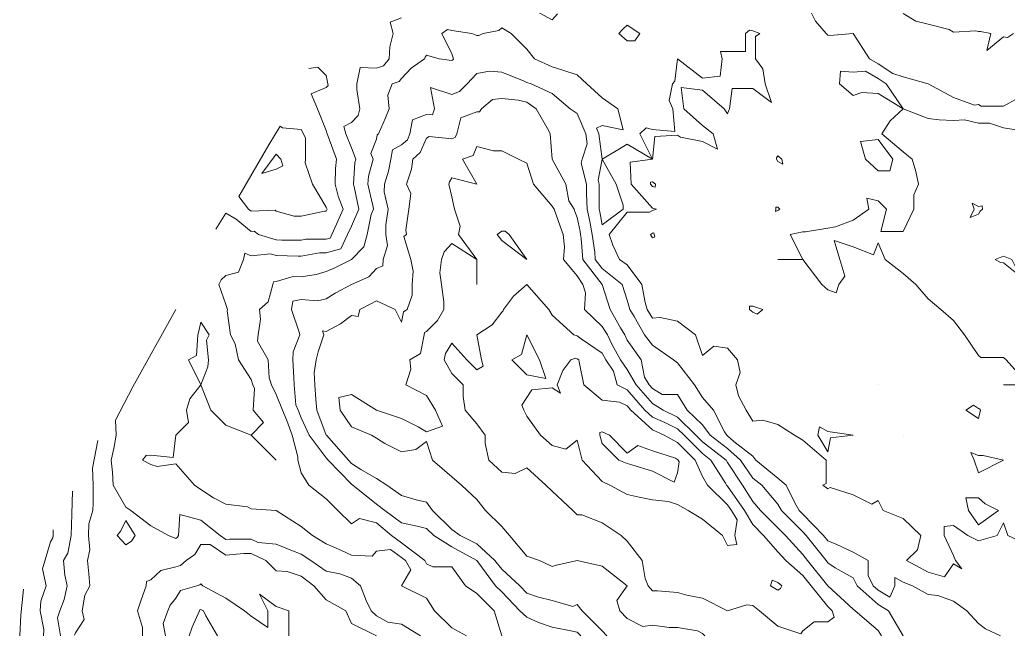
# Model space of a CAD drawing. Extents: x 532589 to 538856, y 6045658 to 6049082.
# Drawn here: x 535290 to 536075, y 6047909 to 6048396 of the extents above; entities that cross this region are included whole.
import ezdxf

# ---------------------------------------------------------------- set-up
doc = ezdxf.new("R2010")
doc.units = 0
doc.header["$LTSCALE"] = 5
doc.layers.add('C-TOPO-MAJR', color=7, linetype='Continuous', lineweight=15, true_color=0xd3aa5f)
doc.layers.add('C-TOPO-MINR', color=7, linetype='Continuous', lineweight=13, true_color=0xe9d5af)

msp = doc.modelspace()

# ---------------------------------------------------------------- linework, layer by layer
at = {"layer": 'C-TOPO-MAJR', "color": 9, "true_color": 0xbfbfbf, "flags": 128}
for points, elevation in [([(535717.066, 6048400.643), (535712.738, 6048395.922), (535696.151, 6048404.97)], 4275), ([(536082.369, 6048333.965), (536071.088, 6048327.435), (536053.277, 6048327.435), (536051.18, 6048328.959), (536048.114, 6048328.403), (536031.272, 6048334.298), (536011.363, 6048345.245), (535991.455, 6048350.774), (535983.161, 6048353.539), (535971.547, 6048361.055), (535964.578, 6048365.154), (535951.638, 6048385.062), (535933.153, 6048383.639), (535931.73, 6048383.734), (535930.197, 6048385.062), (535921.776, 6048395.016), (535916.799, 6048404.97)], 4275), ([(535593.288, 6048397.499), (535584.24, 6048394.11), (535586.652, 6048385.062), (535583.855, 6048374.587), (535583.334, 6048365.154), (535578.981, 6048359.553), (535573.38, 6048357.688), (535560.397, 6048358.229), (535557.661, 6048345.245), (535557.894, 6048340.824), (535560.108, 6048325.337), (535558.832, 6048319.977), (535553.472, 6048314.617), (535547.5, 6048311.401), (535549.048, 6048305.429), (535553.472, 6048294.569), (535556.904, 6048285.521), (535556.161, 6048282.831), (535555.18, 6048265.612), (535555.686, 6048263.398), (535559.326, 6048245.704), (535553.472, 6048232.432), (535550.362, 6048225.796), (535545, 6048214.359), (535533.563, 6048211.267), (535528.184, 6048211.267), (535513.655, 6048208.455), (535511.088, 6048208.455), (535493.747, 6048208.997), (535489.223, 6048210.411), (535473.838, 6048208.876), (535468.859, 6048210.867), (535467.862, 6048205.887), (535463.884, 6048195.933), (535453.93, 6048193.215), (535450.139, 6048189.77), (535448.243, 6048185.979), (535453.93, 6048170.057), (535455.037, 6048166.071), (535454.979, 6048165.022), (535457.548, 6048146.162), (535461.167, 6048138.926), (535463.884, 6048126.254), (535473.838, 6048110.773), (535475.315, 6048106.346), (535476.685, 6048103.499), (535475.371, 6048086.437), (535483.793, 6048076.483), (535473.838, 6048066.529), (535493.747, 6048046.621), (535473.838, 6048066.529), (535453.93, 6048074.49), (535441.983, 6048086.437), (535434.022, 6048106.346), (535439.454, 6048120.821), (535439.998, 6048126.254), (535438.449, 6048141.735), (535440.665, 6048146.162), (535434.022, 6048156.116), (535432.21, 6048147.974), (535431.531, 6048146.162), (535430.506, 6048129.77), (535424.068, 6048126.254), (535434.022, 6048106.346), (535425.175, 6048095.284), (535422.653, 6048086.437), (535424.068, 6048076.483), (535414.114, 6048066.529), (535411.9, 6048048.834), (535394.205, 6048050.605), (535390.584, 6048050.242), (535387.562, 6048046.621), (535394.205, 6048043.299), (535399.186, 6048041.64), (535414.114, 6048043.774), (535429.041, 6048026.712), (535434.022, 6048023.391), (535443.976, 6048016.758), (535453.93, 6048011.785), (535470.992, 6048009.651), (535473.838, 6048008.132), (535493.747, 6048006.804), (535513.655, 6047994.003), (535522.703, 6047986.896), (535533.563, 6047980.26), (535545.511, 6047974.948), (535553.472, 6047971.409), (535569.864, 6047970.503), (535573.38, 6047974.459), (535584.442, 6047975.834), (535593.288, 6047969.328), (535596.35, 6047966.987), (535600.525, 6047959.751), (535593.288, 6047947.079), (535613.197, 6047937.125), (535619.531, 6047927.171), (535633.105, 6047913.597), (535644.72, 6047907.262)], 4275), ([(535778.318, 6048379.208), (535782.417, 6048385.062), (535772.463, 6048391.698), (535768.909, 6048388.617), (535765.827, 6048385.062), (535772.463, 6048379.208), (535778.318, 6048379.208)], 4275), ([(535794.715, 6048263.268), (535794.862, 6048265.612), (535792.372, 6048267.424), (535790.777, 6048267.206), (535790.839, 6048265.612), (535792.372, 6048263.88), (535794.715, 6048263.268)], 4275), ([(535891.913, 6048247.365), (535890.253, 6048247.365), (535890.49, 6048245.704), (535890.101, 6048243.892), (535891.913, 6048244.708), (535893.574, 6048245.704), (535891.913, 6048247.365)], 4275), ([(535678.615, 6048225.796), (535675.578, 6048228.452), (535672.922, 6048228.452), (535669.3, 6048225.796), (535672.922, 6048220.815), (535692.83, 6048205.887), (535678.615, 6048225.796)], 4280), ([(535793.795, 6048225.796), (535793.617, 6048227.041), (535792.372, 6048226.701), (535790.839, 6048225.796), (535792.372, 6048222.949), (535794.364, 6048223.803), (535793.795, 6048225.796)], 4275), ([(535936.705, 6047922.196), (535935.191, 6047927.171), (535931.73, 6047930.487), (535918.456, 6047947.079), (535911.822, 6047955.04), (535898.247, 6047966.987), (535891.913, 6047973.956), (535880.659, 6047986.896), (535872.005, 6047995.55), (535865.369, 6048006.804), (535852.097, 6048025.974), (535851.33, 6048026.712), (535850.436, 6048028.373), (535838.824, 6048046.621), (535832.188, 6048051.834), (535817.494, 6048066.529), (535812.28, 6048071.621), (535802.326, 6048076.483), (535792.372, 6048080.823), (535786.289, 6048086.437), (535772.463, 6048102.493), (535764.502, 6048106.346), (535761.603, 6048117.206), (535755.482, 6048126.254), (535752.555, 6048131.492), (535735.968, 6048142.841), (535732.647, 6048145.257), (535730.156, 6048146.162), (535712.738, 6048161.644), (535710.248, 6048166.071), (535692.83, 6048185.979), (535682.109, 6048176.791), (535674.25, 6048166.071), (535673.871, 6048165.122), (535672.922, 6048164.079), (535665.131, 6048153.953), (535653.013, 6048146.162), (535656.632, 6048126.254), (535657.989, 6048121.279), (535653.013, 6048118.293), (535645.053, 6048126.254), (535633.105, 6048139.522), (535628.128, 6048131.231), (535627.133, 6048126.254), (535633.105, 6048115.394), (535642.153, 6048106.346), (535642.153, 6048097.297), (535643.826, 6048086.437), (535653.013, 6048075.577), (535659.65, 6048066.529), (535659.65, 6048059.893), (535662.446, 6048046.621), (535672.922, 6048037.141), (535683.397, 6048036.145), (535692.83, 6048040.499), (535707.759, 6048026.712), (535712.738, 6048022.114), (535729.325, 6048006.804), (535732.647, 6048003.182), (535736.268, 6048003.182), (535752.555, 6047996.85), (535767.484, 6047986.896), (535772.463, 6047982.297), (535784.172, 6047966.987), (535786.685, 6047952.766), (535789.055, 6047947.079), (535792.372, 6047943.099), (535796.352, 6047943.099), (535812.28, 6047941.649), (535819.747, 6047939.612), (535832.188, 6047937.125), (535852.097, 6047927.171), (535867.323, 6047931.853), (535872.005, 6047931.36), (535877.312, 6047927.171), (535891.913, 6047915.006), (535910.161, 6047908.923), (535911.822, 6047911.249), (535920.668, 6047918.324), (535931.73, 6047918.324), (535936.705, 6047922.196)], 4280), ([(536052.129, 6048087.386), (536051.18, 6048087.61), (536047.193, 6048090.424), (536041.226, 6048086.437), (536051.18, 6048079.801), (536052.713, 6048086.437), (536052.129, 6048087.386)], 4275), ([(535293.335, 6047944.422), (535291.148, 6047923.655), (535290.242, 6047907.262)], 4270)]:
    msp.add_lwpolyline(points, dxfattribs=dict(at, elevation=elevation))
at = {"layer": 'C-TOPO-MINR', "color": 254, "true_color": 0xd9d9d9, "flags": 128}
for points, elevation in [([(535991.455, 6048400.99), (536001.403, 6048395.022), (536011.363, 6048392.53), (536027.954, 6048388.38), (536031.272, 6048386.168), (536049.083, 6048387.158), (536051.18, 6048386.872), (536052.773, 6048386.655), (536061.143, 6048385.062), (536057.821, 6048371.795), (536071.088, 6048382.577), (536074.148, 6048382.002), (536079.042, 6048385.062)], 4274), ([(536090.996, 6047979.243), (536074.414, 6047986.896), (536071.088, 6047996.862), (536066.105, 6047986.896), (536051.18, 6047982.628), (536042.644, 6047986.896), (536031.272, 6047994.859), (536024.033, 6047994.134), (536024.033, 6047986.896), (536031.272, 6047970.969), (536032.93, 6047966.987), (536037.913, 6047960.346), (536031.272, 6047964.5), (536024.302, 6047954.048), (536011.363, 6047957.744), (535994.106, 6047966.987), (536002.736, 6047975.614), (536005.557, 6047986.896), (535991.455, 6048000.433), (535975.523, 6048006.804), (535971.547, 6048014.758), (535966.574, 6048011.777), (535951.638, 6048019.247), (535933.54, 6048024.903), (535931.73, 6048023.869), (535927.748, 6048026.712), (535930.199, 6048028.243), (535930.199, 6048046.621), (535911.822, 6048062.546), (535905.184, 6048066.529), (535891.913, 6048075.062), (535879.971, 6048078.472), (535872.005, 6048077.586), (535866.693, 6048086.437), (535860.622, 6048097.82), (535858.731, 6048106.346), (535862.053, 6048116.298), (535860.06, 6048126.254), (535852.097, 6048135.444), (535841.234, 6048137.116), (535832.188, 6048129.579), (535826.661, 6048146.162), (535812.28, 6048156.948), (535798.657, 6048159.785), (535792.372, 6048159.436), (535788.253, 6048166.071), (535786.684, 6048171.758), (535783.949, 6048185.979), (535772.463, 6048201.693), (535766.334, 6048205.887), (535761.081, 6048217.27), (535757.982, 6048225.796), (535772.463, 6048243.488), (535790.155, 6048243.488), (535792.372, 6048244.797), (535795.697, 6048245.704), (535792.372, 6048246.571), (535775.525, 6048265.612), (535774.851, 6048283.133), (535792.372, 6048285.519), (535792.376, 6048285.516), (535792.373, 6048285.521), (535794.265, 6048303.535), (535812.28, 6048304.431), (535814.773, 6048302.935), (535832.188, 6048299.459), (535844.128, 6048293.489), (535840.714, 6048305.429), (535832.188, 6048312.063), (535817.253, 6048325.337), (535815.13, 6048342.395), (535832.188, 6048340.273), (535849.247, 6048325.337), (535852.097, 6048321.351), (535853.047, 6048324.387), (535853.522, 6048325.337), (535855.828, 6048341.514), (535872.005, 6048341.514), (535886.935, 6048330.316), (535881.953, 6048345.245), (535879.959, 6048357.2), (535874.214, 6048365.154), (535874.214, 6048382.853), (535877.689, 6048385.062), (535872.005, 6048387.401), (535869.354, 6048387.713), (535866.321, 6048385.062), (535866.321, 6048370.838), (535852.097, 6048370.838), (535846.413, 6048370.838), (535847.677, 6048365.154), (535846.127, 6048351.216), (535832.188, 6048349.665), (535812.283, 6048365.154), (535812.28, 6048365.158), (535812.278, 6048365.155), (535812.277, 6048365.154), (535810.064, 6048347.462), (535808.293, 6048345.245), (535805.653, 6048331.964), (535808.665, 6048325.337), (535810.286, 6048307.423), (535792.372, 6048309.044), (535787.399, 6048310.401), (535782.427, 6048305.429), (535792.36, 6048285.533), (535772.463, 6048297.461), (535764.998, 6048292.985), (535752.555, 6048285.525), (535749.937, 6048305.429), (535748.032, 6048309.952), (535752.555, 6048312.063), (535769.144, 6048308.748), (535764.998, 6048325.337), (535752.555, 6048333.993), (535740.233, 6048345.245), (535732.647, 6048352.486), (535722.027, 6048355.865), (535712.738, 6048358.819), (535698.8, 6048365.154), (535692.83, 6048372.619), (535680.387, 6048385.062), (535672.922, 6048389.653), (535670.435, 6048387.549), (535657.992, 6048385.062), (535654.544, 6048383.531), (535653.013, 6048383.641), (535649.032, 6048385.062), (535633.105, 6048387.475), (535629.788, 6048388.38), (535625.142, 6048385.062), (535633.105, 6048369.135), (535634.527, 6048365.154), (535633.871, 6048364.388), (535633.105, 6048363.623), (535623.163, 6048365.154), (535613.197, 6048368.004), (535611.95, 6048366.401), (535611.534, 6048365.154), (535600.839, 6048357.604), (535593.288, 6048349.51), (535591.423, 6048347.111), (535585.824, 6048345.245), (535582.426, 6048336.199), (535583.332, 6048325.337), (535580.406, 6048318.312), (535575.039, 6048305.429), (535573.983, 6048304.826), (535573.38, 6048301.447), (535568.957, 6048289.944), (535570.635, 6048285.521), (535566.923, 6048272.069), (535566.555, 6048265.612), (535570.432, 6048248.652), (535571.038, 6048245.704), (535569.19, 6048241.514), (535565.916, 6048225.796), (535563.427, 6048215.84), (535553.472, 6048205.889), (535553.471, 6048205.888), (535553.469, 6048205.887), (535540.2, 6048199.251), (535533.563, 6048196.406), (535525.453, 6048194.089), (535513.655, 6048192.039), (535507.32, 6048192.314), (535493.747, 6048188.318), (535491.654, 6048188.072), (535491.096, 6048185.979), (535487.459, 6048172.358), (535480.476, 6048166.071), (535481.307, 6048158.602), (535479.528, 6048146.162), (535478.816, 6048141.184), (535487.459, 6048126.254), (535488.217, 6048111.876), (535490.06, 6048106.346), (535493.747, 6048098.689), (535498.724, 6048086.437), (535502.13, 6048078.054), (535506.355, 6048066.529), (535510.942, 6048049.334), (535511.06, 6048046.621), (535513.655, 6048036.673), (535519.629, 6048026.712), (535533.563, 6048015.99), (535542.749, 6048006.804), (535553.472, 6047996.082), (535559.807, 6048000.469), (535573.38, 6047996.851), (535585.326, 6047986.896), (535593.288, 6047981.04), (535611.667, 6047966.987), (535613.197, 6047964.336), (535618.169, 6047962.015), (535633.105, 6047962.015), (535643.963, 6047947.079), (535653.013, 6047940.857), (535666.699, 6047927.171), (535672.92, 6047907.265)], 4276), ([(535445.977, 6048229.797), (535453.93, 6048242.644), (535461.884, 6048237.75), (535473.838, 6048228.186), (535476.329, 6048228.286), (535479.812, 6048225.796), (535493.747, 6048221.439), (535498.244, 6048221.299), (535513.655, 6048221.299), (535517.423, 6048222.028), (535533.563, 6048222.028), (535536.529, 6048222.83), (535537.92, 6048225.796), (535541.761, 6048233.993), (535547.048, 6048245.704), (535542.991, 6048256.184), (535540.454, 6048265.612), (535540.937, 6048278.147), (535541.526, 6048285.521), (535534.81, 6048304.182), (535534.302, 6048305.429), (535533.563, 6048308.279), (535526.538, 6048325.337), (535521.618, 6048337.282), (535533.563, 6048342.395), (535534.988, 6048343.82), (535534.737, 6048345.245), (535533.563, 6048351.89), (535526.925, 6048358.515), (535519.779, 6048357.493)], 4274), ([(536068.602, 6047907.262), (536056.752, 6047912.834), (536051.18, 6047917.216), (536041.889, 6047927.171), (536031.272, 6047934.754), (536019.024, 6047939.419), (536011.363, 6047939.966), (535998.917, 6047947.079), (535991.455, 6047949.922), (535984.818, 6047953.716), (535984.818, 6047947.079), (535980.735, 6047937.891), (535971.547, 6047943.667), (535967.695, 6047947.079), (535963.585, 6047955.041), (535963.585, 6047966.987), (535951.638, 6047973.622), (535938.843, 6047979.783), (535931.73, 6047982.566), (535928.296, 6047986.896), (535911.822, 6048003.959), (535908.977, 6048006.804), (535905.183, 6048013.443), (535898.548, 6048026.712), (535891.913, 6048032.4), (535874.601, 6048046.621), (535872.005, 6048049.938), (535857.069, 6048061.556), (535852.097, 6048066.019), (535851.434, 6048066.529), (535849.61, 6048069.015), (535840.896, 6048086.437), (535832.188, 6048096.391), (535825.855, 6048106.346), (535812.28, 6048123.912), (535809.218, 6048126.254), (535792.372, 6048137.781), (535786.002, 6048146.162), (535777.892, 6048160.642), (535774.522, 6048166.071), (535772.463, 6048173.533), (535768.48, 6048185.979), (535752.555, 6048198.822), (535747.079, 6048205.887), (535746.635, 6048211.807), (535744.683, 6048225.796), (535742.796, 6048235.945), (535740.705, 6048245.704), (535740.112, 6048258.146), (535740.112, 6048265.612), (535735.966, 6048282.202), (535736.629, 6048285.521), (535740.491, 6048297.585), (535739.459, 6048305.429), (535732.647, 6048321.605), (535727.216, 6048325.337), (535712.738, 6048337.585), (535696.139, 6048345.245), (535692.83, 6048346.349), (535690.623, 6048347.452), (535672.922, 6048354.534), (535662.968, 6048355.199), (535653.013, 6048353.543), (535649.184, 6048349.075), (535645.355, 6048345.245), (535639.23, 6048339.121), (535633.105, 6048336.864), (535616.259, 6048342.184), (535619.42, 6048325.337), (535617.939, 6048320.595), (535613.197, 6048321.008), (535601.998, 6048316.628), (535599.924, 6048305.429), (535597.883, 6048300.835), (535593.288, 6048296.897), (535586.048, 6048292.761), (535584.756, 6048285.521), (535583.033, 6048275.868), (535579.75, 6048265.612), (535579.505, 6048259.487), (535582.749, 6048245.704), (535580.932, 6048233.347), (535580.68, 6048225.796), (535582.142, 6048217.034), (535578.622, 6048205.887), (535578.359, 6048200.908), (535573.38, 6048198.774), (535567.202, 6048192.157), (535553.472, 6048185.981), (535553.47, 6048185.981), (535553.466, 6048185.979), (535540.455, 6048179.088), (535533.563, 6048174.778), (535526.597, 6048173.037), (535513.655, 6048174.215), (535507.02, 6048172.705), (535505.865, 6048166.071), (535512.331, 6048147.486), (535512.414, 6048146.162), (535507.322, 6048132.587), (535507.021, 6048126.254), (535507.681, 6048112.32), (535507.966, 6048106.346), (535509.464, 6048090.629), (535511.167, 6048086.437), (535513.655, 6048080.312), (535519.834, 6048066.529), (535533.563, 6048048.43), (535535.156, 6048046.621), (535553.472, 6048027.541), (535554.714, 6048026.712), (535573.38, 6048011.783), (535580.018, 6048006.804), (535593.288, 6047996.85), (535605.733, 6047994.359), (535613.197, 6047992.582), (535618.883, 6047986.896), (535633.105, 6047977.848), (535653.011, 6047966.987), (535653.013, 6047966.984), (535667.944, 6047947.079), (535672.922, 6047942.101), (535687.14, 6047927.171), (535692.83, 6047922.193), (535702.022, 6047917.979), (535712.738, 6047914.228), (535728.914, 6047910.995), (535732.647, 6047910.107), (535735.491, 6047907.262)], 4277), ([(536089.008, 6048307.417), (536071.088, 6048310.407), (536059.891, 6048314.14), (536051.18, 6048314.14), (536040.029, 6048316.58), (536031.272, 6048316.214), (536020.02, 6048316.681), (536011.363, 6048317.679), (535991.457, 6048325.337), (535991.455, 6048325.339), (535977.882, 6048345.245), (535971.547, 6048349.345), (535961.591, 6048355.201), (535951.638, 6048354.435), (535941.682, 6048355.202), (535940.776, 6048345.245), (535951.638, 6048336.056), (535958.667, 6048338.217), (535971.547, 6048337.501), (535991.453, 6048325.337), (535981.066, 6048315.817), (535974.391, 6048305.429), (535991.455, 6048291.374), (535998.564, 6048285.521), (536001.407, 6048275.569), (536003.706, 6048265.612), (535999.838, 6048257.229), (535999.838, 6048245.704), (535991.455, 6048228.012), (535973.763, 6048228.012), (535978.181, 6048245.704), (535971.547, 6048252.339), (535962.697, 6048254.553), (535964.308, 6048245.704), (535951.638, 6048236.993), (535937.7, 6048231.766), (535931.73, 6048230.77), (535913.816, 6048227.79), (535911.822, 6048227.79), (535901.855, 6048225.796), (535911.797, 6048205.912), (535891.913, 6048205.912), (535891.911, 6048205.89), (535891.911, 6048205.887), (535891.913, 6048205.885), (535891.916, 6048205.885), (535911.822, 6048205.885), (535926.756, 6048185.979), (535931.73, 6048181.714), (535938.364, 6048179.345), (535940.256, 6048185.979), (535945.001, 6048192.616), (535941.1, 6048205.887), (535936.704, 6048220.822), (535951.638, 6048215.843), (535967.925, 6048209.509), (535971.547, 6048219.151), (535977.236, 6048205.887), (535991.455, 6048194.83), (536001.414, 6048185.979), (536011.363, 6048174.607), (536021.323, 6048166.071), (536031.272, 6048157.545), (536040.123, 6048146.162), (536051.18, 6048129.571), (536053.171, 6048128.245), (536071.088, 6048128.245), (536073.079, 6048126.254), (536090.972, 6048106.37), (536071.088, 6048106.37), (536071.082, 6048106.346), (536071.087, 6048106.344), (536071.088, 6048106.343), (536071.092, 6048106.342), (536090.996, 6048106.342)], 4276), ([(535991.449, 6047907.268), (535979.69, 6047927.171), (535971.547, 6047932.29), (535954.851, 6047947.079), (535951.638, 6047953.302), (535937.413, 6047961.305), (535931.73, 6047965.179), (535930.256, 6047966.987), (535925.099, 6047973.618), (535914.568, 6047986.896), (535911.822, 6047989.74), (535894.758, 6048006.804), (535891.913, 6048011.782), (535879.338, 6048026.712), (535872.005, 6048032.518), (535862.336, 6048046.621), (535852.097, 6048055.81), (535838.161, 6048066.529), (535832.188, 6048074.672), (535819.863, 6048086.437), (535812.28, 6048098.687), (535800.03, 6048098.687), (535792.372, 6048103.417), (535789.819, 6048106.346), (535786.15, 6048112.567), (535783.414, 6048126.254), (535772.463, 6048141.898), (535770.404, 6048146.162), (535767.034, 6048151.591), (535758.925, 6048166.071), (535752.555, 6048185.973), (535752.553, 6048185.979), (535752.55, 6048185.984), (535737.126, 6048205.887), (535735.874, 6048222.569), (535735.423, 6048225.796), (535734.988, 6048228.137), (535732.647, 6048239.067), (535730.89, 6048243.948), (535730.258, 6048245.704), (535726.01, 6048252.341), (535723.594, 6048265.612), (535712.738, 6048285.512), (535712.736, 6048285.521), (535712.735, 6048285.524), (535711.32, 6048305.429), (535710.255, 6048307.912), (535700.163, 6048325.337), (535692.83, 6048330.696), (535685.864, 6048332.303), (535672.922, 6048333.481), (535665.456, 6048332.803), (535656.63, 6048325.337), (535655.224, 6048323.127), (535653.013, 6048323.127), (535640.271, 6048318.171), (535637.087, 6048305.429), (535635.949, 6048302.585), (535633.105, 6048301.637), (535615.291, 6048303.335), (535613.197, 6048302.113), (535608.092, 6048290.626), (535602.135, 6048285.521), (535601.252, 6048277.557), (535597.27, 6048265.612), (535600.751, 6048258.15), (535598.971, 6048245.704), (535596.598, 6048229.105), (535597.26, 6048225.796), (535595.094, 6048223.99), (535600.755, 6048205.887), (535602.48, 6048196.696), (535601.586, 6048185.979), (535601.586, 6048177.681), (535597.71, 6048166.071), (535594.946, 6048164.413), (535593.288, 6048156.119), (535588.313, 6048166.071), (535573.38, 6048173.095), (535568.787, 6048170.664), (535560.109, 6048166.071), (535558.901, 6048160.642), (535553.472, 6048161.478), (535544.816, 6048154.818), (535533.563, 6048148.816), (535530.502, 6048149.224), (535531.668, 6048146.162), (535527.165, 6048132.653), (535525.42, 6048126.254), (535524.01, 6048115.899), (535524.375, 6048106.346), (535525.267, 6048094.734), (535525.906, 6048086.437), (535533.563, 6048066.534), (535533.567, 6048066.529), (535533.58, 6048066.513), (535551.082, 6048046.621), (535553.472, 6048044.132), (535560.937, 6048039.155), (535573.38, 6048032.244), (535581.678, 6048026.712), (535593.288, 6048018.516), (535604.899, 6048015.101), (535613.197, 6048013.441), (535617.937, 6048006.804), (535633.105, 6047991.636), (535639.742, 6047986.896), (535653.013, 6047980.258), (535667.234, 6047966.987), (535672.922, 6047960.063), (535687.143, 6047947.079), (535692.83, 6047941.108), (535702.018, 6047937.891), (535712.738, 6047935.366), (535729.331, 6047930.486), (535732.647, 6047932.146), (535736.626, 6047927.171), (535752.555, 6047911.242), (535756.172, 6047907.262)], 4278), ([(535534.204, 6048245.704), (535533.563, 6048247.359), (535522.612, 6048265.612), (535516.715, 6048282.46), (535516.97, 6048285.521), (535516.97, 6048302.113), (535515.55, 6048305.429), (535513.655, 6048309.046), (535498.723, 6048310.405), (535496.889, 6048311.714), (535488.061, 6048296.9), (535464.169, 6048255.943), (535471.849, 6048245.704), (535473.838, 6048244.113), (535492.919, 6048244.877), (535493.747, 6048244.285), (535508.123, 6048240.172), (535513.655, 6048240.172), (535532.145, 6048244.285), (535533.563, 6048244.285), (535534.204, 6048245.704)], 4273), ([(535980.838, 6048276.229), (535983.163, 6048285.521), (535971.547, 6048301.004), (535957.612, 6048299.455), (535961.591, 6048285.521), (535971.547, 6048276.229), (535980.838, 6048276.229)], 4276), ([(535497.367, 6048285.521), (535493.747, 6048289.314), (535482.368, 6048274.141), (535493.747, 6048277.557), (535499.057, 6048280.211), (535497.367, 6048285.521)], 4272), ([(535974.144, 6047907.262), (535971.547, 6047911.53), (535953.297, 6047927.171), (535951.638, 6047928.415), (535931.754, 6047947.055), (535931.73, 6047947.078), (535931.729, 6047947.079), (535931.725, 6047947.084), (535915.507, 6047966.987), (535911.822, 6047971.726), (535897.972, 6047986.896), (535891.913, 6047992.955), (535878.064, 6048006.804), (535872.005, 6048013.771), (535863.916, 6048026.712), (535852.097, 6048044.727), (535850.892, 6048046.621), (535832.188, 6048061.315), (535826.974, 6048066.529), (535812.28, 6048080.881), (535800.904, 6048086.437), (535792.372, 6048091.708), (535779.61, 6048106.346), (535772.463, 6048118.465), (535767.194, 6048126.254), (535760.518, 6048138.199), (535756.673, 6048146.162), (535752.555, 6048152.797), (535738.5, 6048166.071), (535739.281, 6048179.344), (535737.24, 6048185.979), (535732.647, 6048193.004), (535721.698, 6048205.887), (535722.691, 6048215.842), (535721.496, 6048225.796), (535719.178, 6048232.236), (535714.332, 6048245.704), (535712.738, 6048248.193), (535698.066, 6048265.612), (535692.83, 6048282.195), (535686.186, 6048285.521), (535672.922, 6048292.159), (535666.283, 6048292.159), (535653.013, 6048295.479), (535650.168, 6048288.366), (535641.631, 6048285.521), (535653.013, 6048265.618), (535653.017, 6048265.612), (535653.017, 6048265.609), (535653.013, 6048265.609), (535652.989, 6048265.612), (535633.105, 6048270.591), (535631.295, 6048267.422), (535630.894, 6048265.612), (535633.105, 6048255.67), (535635.321, 6048245.704), (535639.74, 6048232.43), (535638.414, 6048225.796), (535653.013, 6048205.889), (535653.015, 6048205.887), (535653.016, 6048205.884), (535653.016, 6048185.979), (535653.015, 6048185.978), (535653.013, 6048185.975), (535653.011, 6048185.979), (535653.01, 6048185.982), (535653.01, 6048205.887), (535633.105, 6048218.557), (535627.046, 6048211.946), (535624.907, 6048205.887), (535623.673, 6048195.411), (535624.961, 6048185.979), (535626.82, 6048172.356), (535626.82, 6048166.071), (535621.825, 6048157.442), (535613.197, 6048148.817), (535611.537, 6048147.822), (535611.205, 6048146.162), (535608.221, 6048131.23), (535599.923, 6048126.254), (535600.753, 6048118.789), (535596.614, 6048106.346), (535613.197, 6048098.054), (535620.166, 6048086.437), (535625.864, 6048073.77), (535613.197, 6048069.016), (535606.555, 6048073.17), (535593.288, 6048079.811), (535573.386, 6048086.431), (535573.38, 6048086.413), (535573.377, 6048086.437), (535553.472, 6048098.689), (535543.519, 6048096.39), (535544.623, 6048086.437), (535553.472, 6048073.164), (535569.398, 6048066.529), (535573.38, 6048064.042), (535580.022, 6048059.887), (535593.288, 6048053.247), (535604.671, 6048055.146), (535613.197, 6048061.55), (535617.788, 6048046.621), (535633.105, 6048033.347), (535640.762, 6048026.712), (535653.013, 6048015.337), (535660.042, 6048006.804), (535672.922, 6047993.924), (535678.895, 6047986.896), (535692.83, 6047970.499), (535702.778, 6047966.987), (535712.738, 6047962.391), (535716.253, 6047963.473), (535732.639, 6047966.987), (535732.644, 6047966.99), (535732.647, 6047966.99), (535732.659, 6047966.987), (535752.555, 6047962.563), (535772.451, 6047947.091), (535772.463, 6047947.081), (535772.464, 6047947.079), (535772.469, 6047947.073), (535772.463, 6047947.074), (535764.172, 6047935.462), (535766.61, 6047927.171), (535772.463, 6047920.951), (535784.907, 6047914.727), (535792.372, 6047915.788), (535805.653, 6047913.889), (535812.28, 6047913.889), (535828.202, 6047911.249), (535832.188, 6047909.075), (535834.001, 6047907.262)], 4279), ([(535763.614, 6048265.612), (535752.555, 6048285.516), (535749.238, 6048268.929), (535750.067, 6048265.612), (535750.067, 6048248.191), (535750.186, 6048245.704), (535750.604, 6048243.753), (535752.555, 6048233.26), (535769.138, 6048245.704), (535769.138, 6048249.029), (535763.614, 6048265.612)], 4276), ([(535895.239, 6048285.521), (535891.913, 6048288.014), (535890.963, 6048286.471), (535890.863, 6048285.521), (535891.913, 6048283.526), (535895.9, 6048281.534), (535895.239, 6048285.521)], 4276), ([(536054.018, 6048248.542), (536051.18, 6048247.911), (536046.213, 6048250.67), (536047.871, 6048245.704), (536044.555, 6048239.079), (536051.18, 6048241.732), (536052.599, 6048244.285), (536054.489, 6048245.704), (536054.018, 6048248.542)], 4277), ([(536077.719, 6048205.887), (536071.088, 6048208.54), (536064.457, 6048205.887), (536068.601, 6048203.4), (536071.088, 6048203.234), (536084.363, 6048192.612), (536077.719, 6048205.887)], 4277), ([(535414.122, 6048166.087), (535414.116, 6048166.073), (535414.115, 6048166.071), (535414.115, 6048166.069), (535414.114, 6048166.067), (535414.111, 6048166.066), (535379.983, 6048104.921), (535366.334, 6048078.475), (535366.747, 6048066.529), (535364.928, 6048055.99), (535362.92, 6048046.621), (535363.945, 6048037.064), (535364.344, 6048026.712), (535374.297, 6048009.455), (535378.274, 6048006.804), (535394.205, 6047994.552), (535408.424, 6047986.896), (535414.114, 6047984.552), (535415.487, 6047985.522), (535416.326, 6047986.896), (535417.259, 6048003.659), (535434.022, 6047999.145), (535449.192, 6047986.896), (535453.93, 6047983.786), (535456.773, 6047984.053), (535473.838, 6047984.053), (535479.366, 6047981.368), (535493.747, 6047979.929), (535505.36, 6047975.283), (535513.655, 6047971.964), (535521.312, 6047966.987), (535533.563, 6047958.604), (535544.18, 6047956.371), (535553.472, 6047953.139), (535560.808, 6047947.079), (535565.089, 6047935.462), (535569.054, 6047927.171), (535573.38, 6047923.191), (535582.426, 6047918.125), (535593.288, 6047916.452), (535608.219, 6047907.262)], 4274), ([(535875.62, 6048162.456), (535879.959, 6048166.071), (535872.005, 6048168.911), (535869.354, 6048168.722), (535869.354, 6048166.071), (535872.005, 6048163.977), (535875.62, 6048162.456)], 4276), ([(535692.832, 6048146.162), (535692.83, 6048146.166), (535692.829, 6048146.163), (535692.828, 6048146.162), (535688.565, 6048130.519), (535680.89, 6048126.254), (535692.83, 6048114.314), (535707.76, 6048111.324), (535702.778, 6048126.254), (535692.838, 6048146.154), (535692.832, 6048146.162)], 4281), ([(535855.16, 6048006.804), (535852.097, 6048011.228), (535836.017, 6048026.712), (535832.188, 6048033.822), (535826.215, 6048046.621), (535812.28, 6048060.555), (535801.741, 6048066.529), (535792.372, 6048070.614), (535775.228, 6048086.437), (535772.463, 6048089.648), (535766.241, 6048092.66), (535752.555, 6048094.182), (535737.956, 6048106.346), (535734.309, 6048124.591), (535733.893, 6048126.254), (535732.647, 6048127.161), (535731.222, 6048127.679), (535727.664, 6048126.254), (535721.274, 6048117.718), (535716.72, 6048106.346), (535719.38, 6048099.704), (535712.738, 6048104.135), (535696.812, 6048102.364), (535692.83, 6048096.382), (535688.853, 6048090.414), (535690.345, 6048086.437), (535692.83, 6048081.465), (535703.688, 6048066.529), (535712.738, 6048058.233), (535723.795, 6048055.472), (535732.647, 6048062.542), (535736.631, 6048046.621), (535752.555, 6048029.857), (535758.529, 6048026.712), (535772.463, 6048019.376), (535781.755, 6048017.421), (535792.372, 6048015.187), (535805.255, 6048013.829), (535812.28, 6048011.581), (535820.809, 6048006.804), (535832.188, 6047999.878), (535847.906, 6047986.896), (535852.097, 6047978.932), (535859.335, 6047979.657), (535857.783, 6047986.896), (535859.562, 6047999.339), (535855.16, 6048006.804)], 4281), ([(535971.55, 6048106.343), (535971.551, 6048106.346), (535971.547, 6048106.349), (535971.544, 6048106.349), (535971.54, 6048106.346), (535971.547, 6048106.344), (535971.55, 6048106.343)], 4276), ([(535812.942, 6048046.621), (535812.28, 6048047.282), (535810.752, 6048048.149), (535792.372, 6048053.954), (535780.763, 6048058.229), (535772.463, 6048052.303), (535758.238, 6048066.529), (535752.555, 6048069.182), (535750.566, 6048068.518), (535750.66, 6048066.529), (535752.555, 6048059.898), (535765.833, 6048046.621), (535772.463, 6048043.968), (535776.08, 6048043.004), (535792.372, 6048037.913), (535809.794, 6048029.199), (535812.28, 6048036.673), (535813.521, 6048045.38), (535812.942, 6048046.621)], 4282), ([(535951.64, 6048066.529), (535951.638, 6048066.532), (535951.636, 6048066.531), (535931.73, 6048069.37), (535925.103, 6048073.156), (535923.776, 6048066.529), (535931.73, 6048053.262), (535933.823, 6048064.436), (535951.638, 6048066.528), (535951.64, 6048066.527), (535951.64, 6048066.529)], 4276), ([(535352.293, 6048062.339), (535348.018, 6048040.251), (535348.583, 6048026.712), (535348.583, 6048012.609), (535348.33, 6048006.804), (535345.098, 6047996.186), (535344.778, 6047986.896), (535345.964, 6047975.411), (535343.959, 6047966.987), (535344.958, 6047956.509), (535345.857, 6047947.079), (535341.947, 6047939.612), (535339.64, 6047927.171), (535341.447, 6047920.204), (535334.48, 6047909.749), (535333.795, 6047907.948)], 4273), ([(535991.458, 6048066.529), (535991.455, 6048066.532), (535991.453, 6048066.531), (535991.453, 6048066.529), (535991.455, 6048066.517), (535991.461, 6048066.523), (535991.458, 6048066.529)], 4276), ([(536071.09, 6048046.618), (536071.09, 6048046.621), (536071.088, 6048046.622), (536054.972, 6048050.412), (536051.18, 6048050.24), (536045.056, 6048052.745), (536047.718, 6048046.621), (536051.18, 6048036.671), (536071.082, 6048046.615), (536071.088, 6048046.618), (536071.09, 6048046.618)], 4276), ([(535332.184, 6048022.119), (535331.531, 6048003.855), (535330.925, 6047986.896), (535328.448, 6047973.02), (535325.001, 6047966.987), (535326.1, 6047955.459), (535327.845, 6047947.079), (535325.555, 6047936.096), (535322.155, 6047927.171), (535320.064, 6047921.679), (535322.535, 6047907.262)], 4272), ([(536056.489, 6048012.113), (536051.18, 6048016.754), (536041.23, 6048016.754), (536043.217, 6048006.804), (536051.18, 6047995.432), (536067.107, 6048006.804), (536056.489, 6048012.113)], 4276), ([(535378.894, 6047982.299), (535381.765, 6047986.896), (535374.297, 6047998.85), (535370.563, 6047990.63), (535367.659, 6047986.896), (535374.297, 6047979.427), (535378.894, 6047982.299)], 4274), ([(535316.87, 6047991.492), (535316.785, 6047989.109), (535316.706, 6047986.896), (535316.383, 6047985.085), (535314.572, 6047981.916), (535308.174, 6047960.589), (535311.11, 6047947.079), (535306.865, 6047934.878), (535306.333, 6047927.171), (535309.377, 6047912.457), (535309.142, 6047907.262)], 4271), ([(535387.568, 6047907.262), (535387.568, 6047913.899), (535383.666, 6047927.171), (535386.415, 6047934.961), (535390.692, 6047947.079), (535390.888, 6047950.396), (535394.205, 6047951.672), (535402.17, 6047959.023), (535414.114, 6047962.008), (535417.944, 6047963.157), (535422.413, 6047966.987), (535429.218, 6047971.791), (535434.022, 6047979.653), (535441.265, 6047979.653), (535453.93, 6047971.341), (535468.15, 6047972.676), (535473.838, 6047972.676), (535485.55, 6047966.987), (535493.747, 6047958.791), (535502.456, 6047958.278), (535513.655, 6047954.544), (535523.609, 6047947.079), (535533.563, 6047935.878), (535549.047, 6047927.171), (535553.472, 6047917.214), (535573.356, 6047907.287)], 4273), ([(535894.122, 6047944.87), (535895.227, 6047947.079), (535891.913, 6047949.73), (535887.494, 6047951.498), (535886.229, 6047947.079), (535891.913, 6047943.464), (535894.122, 6047944.87)], 4281), ([(535406.002, 6047907.262), (535404.159, 6047917.217), (535407.89, 6047927.171), (535409.587, 6047931.697), (535414.114, 6047937.126), (535417.943, 6047943.25), (535430.709, 6047947.079), (535433.257, 6047947.844), (535434.022, 6047948.499), (535435.679, 6047947.079), (535453.93, 6047937.125), (535468.53, 6047927.171), (535473.838, 6047922.979), (535487.112, 6047913.897), (535487.112, 6047927.171), (535480.464, 6047940.454), (535493.747, 6047930.488), (535503.704, 6047927.171), (535503.704, 6047917.214), (535503.704, 6047907.262)], 4272), ([(535424.652, 6047907.262), (535427.096, 6047914.188), (535432.778, 6047927.171), (535433.256, 6047927.936), (535434.022, 6047928.166), (535436.013, 6047927.171), (535438.004, 6047923.189), (535447.295, 6047907.262)], 4271)]:
    msp.add_lwpolyline(points, dxfattribs=dict(at, elevation=elevation))

doc.saveas('drawing.dxf')
